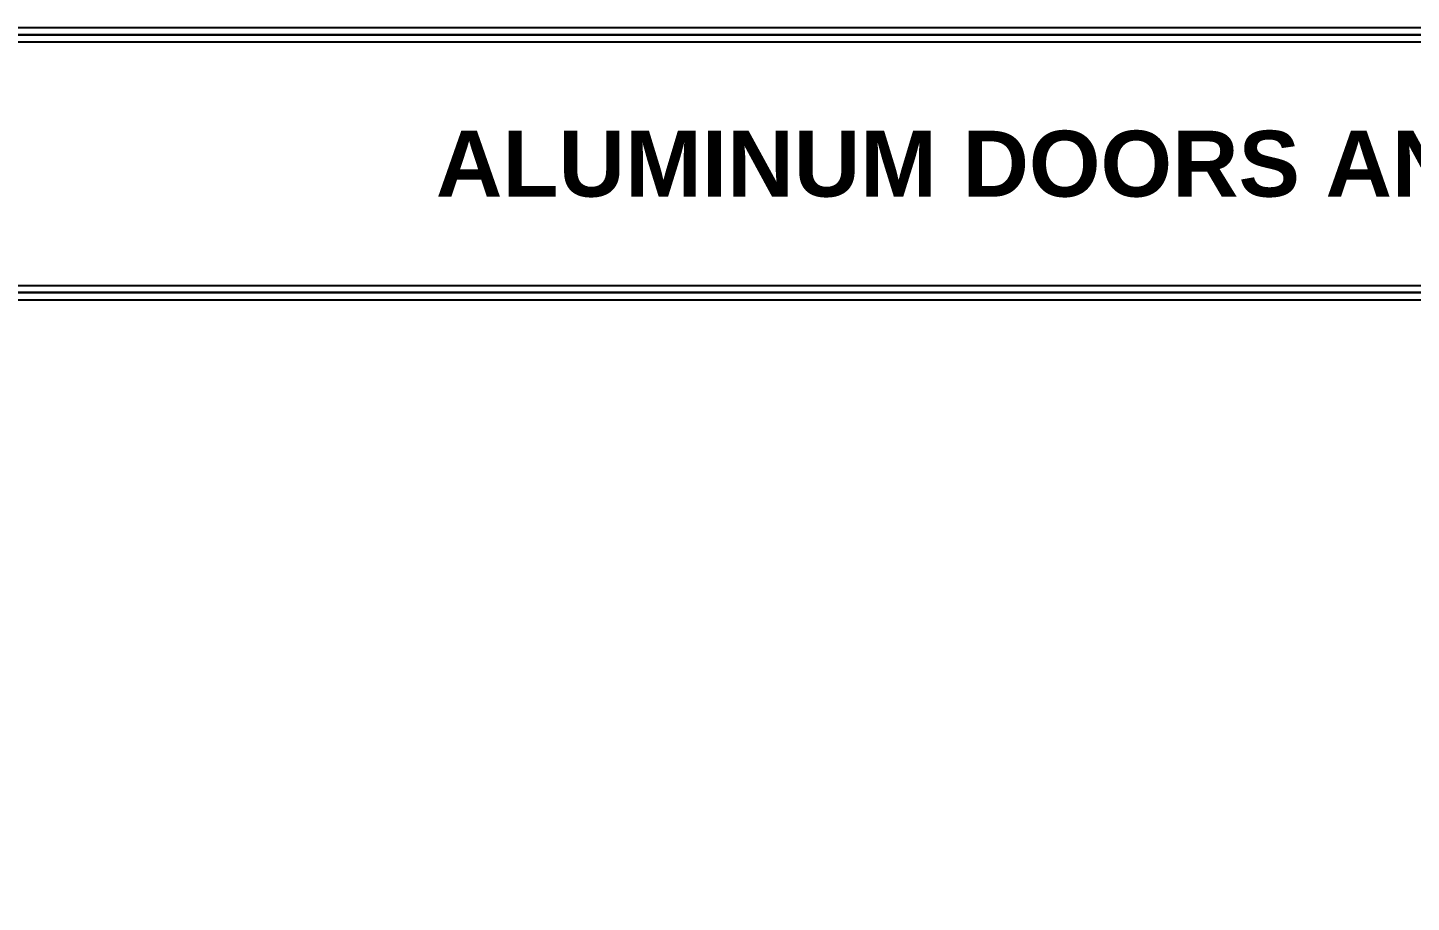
# Model space of a CAD drawing. Header units: centimetres. Extents: x -10126 to 3518, y -12053 to -9298.
# Drawn here: x 473 to 1502, y -9948 to -9298 of the extents above; entities that cross this region are included whole.
import ezdxf
from ezdxf.enums import TextEntityAlignment as Align

# ---------------------------------------------------------------- set-up
doc = ezdxf.new("R2010")
doc.units = ezdxf.units.CM
doc.header["$LTSCALE"] = 100
doc.header["$MEASUREMENT"] = 0
for name, color, linetype in [('HANDRAIL', 161, 'Continuous'), ('SCHEDULE LINES-01', 2, 'Continuous'), ('SCHEDULE LINES-02', 8, 'Continuous'), ('TEXT', 3, 'Continuous')]:
    doc.layers.add(name, color=color, linetype=linetype)
doc.styles.add('WMF-Arial0', font='arialbd.ttf')

# ---------------------------------------------------------------- blocks, each defined once
blk = doc.blocks.new('1W1W1W')
at = {"layer": 'SCHEDULE LINES-01'}
for points in [[(-40875.4, 982.1, 0), (-40875.4, 3737.3, 0), (-36879.5, 3737.3, 0), (-36879.5, 982.1, 0)], [(-40875.4, 982.1, 0), (-40875.4, 3737.3, 0), (-36879.5, 3737.3, 0), (-36879.5, 982.1, 0)], [(-40875.4, 982.1, 0), (-40875.4, 3737.3, 0), (-36879.5, 3737.3, 0), (-36879.5, 982.1, 0)], [(-40864.8, 992.8, 0), (-40864.8, 3534.8, 0), (-36890.2, 3534.8, 0), (-36890.2, 992.8, 0)], [(-40864.8, 992.8, 0), (-40864.8, 3534.8, 0), (-36890.2, 3534.8, 0), (-36890.2, 992.8, 0)], [(-40864.8, 992.8, 0), (-40864.8, 3534.8, 0), (-36890.2, 3534.8, 0), (-36890.2, 992.8, 0)]]:
    blk.add_polyline3d(points, close=True, dxfattribs=at)
blk.add_polyline3d([(-40864.8, 3545.5, 0), (-36890.2, 3545.5, 0), (-36890.2, 3726.6, 0), (-40864.8, 3726.6, 0)], dxfattribs=at)
blk.add_polyline3d([(-40864.8, 3545.5, 0), (-36890.2, 3545.5, 0), (-36890.2, 3726.6, 0), (-40864.8, 3726.6, 0)], dxfattribs=at)
blk.add_polyline3d([(-40864.8, 3545.5, 0), (-36890.2, 3545.5, 0), (-36890.2, 3726.6, 0), (-40864.8, 3726.6, 0)], dxfattribs=at)
at = {"layer": 'SCHEDULE LINES-02', "elevation": 0}
blk.add_lwpolyline([(-40870.1, 3731.9), (-36884.8, 3731.9), (-36884.8, 3540.2), (-36884.8, 987.4), (-40870.1, 987.4), (-40870.1, 3540.2), (-40870.1, 3731.9), (-36884.8, 3731.9), (-36884.8, 3540.2), (-36884.8, 987.4), (-40870.1, 987.4), (-40870.1, 3540.2), (-40870.1, 987.4), (-36884.8, 987.4), (-36884.8, 3540.2), (-36884.8, 3731.9)], close=True, dxfattribs=at)
at = {"layer": 'SCHEDULE LINES-02'}
blk.add_polyline3d([(-36884.8, 3540.2, 0), (-40870.1, 3540.2, 0)], close=True, dxfattribs=at)
blk.add_polyline3d([(-36884.8, 3540.2, 0), (-40870.1, 3540.2, 0)], close=True, dxfattribs=at)
blk.add_polyline3d([(-36884.8, 3540.2, 0), (-40870.1, 3540.2, 0)], close=True, dxfattribs=at)

msp = doc.modelspace()

# ---------------------------------------------------------------- block references
at = {"layer": 'HANDRAIL'}
msp.add_blockref('1W1W1W', (40397.1, -13034.8), dxfattribs=at)

# ---------------------------------------------------------------- texts
at = {"layer": 'TEXT', "linetype": 'Continuous', "style": 'WMF-Arial0'}
msp.add_text('ALUMINUM DOORS AND WINDOWS  DETAILS', height=49.035, dxfattribs=at).set_placement((1529.9, -9398.7, 0), align=Align.MIDDLE)

doc.saveas('drawing.dxf')
